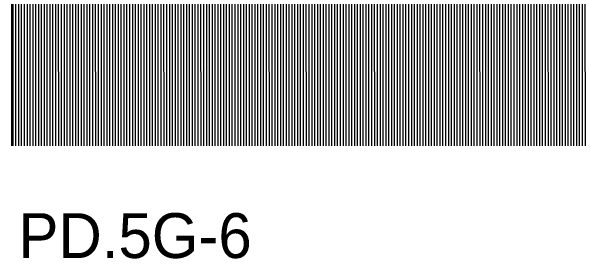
# Model space of a CAD drawing. Header units: metres. Extents: x -325 to 301, y -147 to 149.
# Drawn here: x 67.248 to 68.513, y 59.658 to 60.209 of the extents above; entities that cross this region are included whole.
import ezdxf

# ---------------------------------------------------------------- set-up
doc = ezdxf.new("R2010")
doc.units = ezdxf.units.M
doc.layers.add('-aux', color=50, linetype='Continuous', plot=False)
doc.layers.add('2-L-secció', color=1, linetype='Continuous', lineweight=0)
doc.layers.add('3-TR Seleccionat', color=44, linetype='Continuous', lineweight=0)
doc.styles.add('x-llegenda materials$0$ENGRAVERS', font='TT0586M.TTF')

msp = doc.modelspace()

# ---------------------------------------------------------------- hatches: boundary and pattern name
at = {"layer": '3-TR Seleccionat'}
h = msp.add_hatch(dxfattribs=at)
h.set_pattern_fill('ANSI31', color=256, scale=0.002, angle=225, style=0)
h.set_pattern_definition([(270, (441144.8811727397, -650776.4941632827), (-0.00635, -1.734723475976807e-18), [])])
h.paths.add_polyline_path([(67.24782404952903, 60.32227042686265), (67.24782405138934, 59.90941711434738), (70.08321813710255, 59.90941711388172), (70.08321813719564, 60.12089607642373), (68.57514271982525, 60.12227052285698), (68.51621671848689, 60.32227046980501)])

# ---------------------------------------------------------------- linework, layer by layer
at = {"layer": '2-L-secció'}
msp.add_lwpolyline([(67.24782404952903, 60.6022702478585), (67.24782404952903, 59.90941711411455)], dxfattribs=at)

# ---------------------------------------------------------------- texts
at = {"layer": '-aux', "insert": (67.26378000677661, 59.75941711411455), "char_height": 0.1, "width": 19.21009939306024, "attachment_point": 1, "style": 'x-llegenda materials$0$ENGRAVERS'}
msp.add_mtext('PD.5G-6', dxfattribs=at)

doc.saveas('drawing.dxf')
